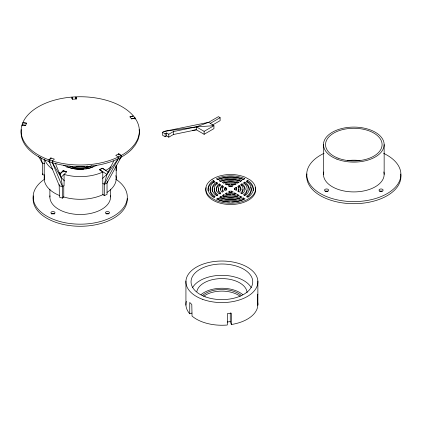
<?xml version="1.0" encoding="UTF-8"?>
<svg xmlns="http://www.w3.org/2000/svg" width="422" height="422" viewBox="0 0 422 422"><rect width="100%" height="100%" fill="white"/><g stroke="black" fill="none" stroke-linecap="round" stroke-linejoin="round"><path stroke-width="0.63" d="M50.819 159.073L50.819 157.955L54.38 159.141L52.407 161.046L52.407 162.728L62.493 186.814L62.493 198.15L59.375 197.111L59.185 184.514M139.118 129.586A59.127 34.135 0 0 1 137.825 140.241L135.415 144.793L131.928 149.114A59.127 34.135 0 0 1 122.027 156.699L121.299 157.089L121.299 155.412L118.856 153.793L115.755 155.354L118.287 156.989L118.239 158.683L115.802 159.822A59.127 34.135 0 0 1 97.503 165.208L89.464 166.279L81.251 166.69A59.127 34.135 0 0 1 53.372 162.976L52.502 162.697L52.502 161.019L53.372 161.299A59.127 34.135 0 0 0 115.802 158.144L118.239 157M21.316 129.586A59.127 34.135 0 0 0 29.535 150.142C35.042 155.343 41.852 158.967 48.941 161.51L48.941 159.832L50.819 157.955M52.502 162.697L52.555 161.035L52.502 161.858M257.837 294.15L257.399 296.508L257.336 308.102A35.991 20.778 0 0 1 231.778 324.449L231.335 324.513L230.27 321.611L230.27 312.797M224.509 190.201L225.142 188.618L225.142 187.357L226.714 188.265L226.567 190.18M107.52 181.128L107.035 182.995L107.035 194.326L104.318 195.692L104.318 184.356L106.903 174.402L113.776 160.977M22.028 125.946L22.777 122.797L26.48 123.25M44.758 175.093L42.485 174.745L42.859 173.727M22.867 123.293L23.674 120.903A59.127 34.135 0 0 1 70.97 97.165L71.956 97.097L72.347 99.249L76.44 99.001L76.044 96.849L79.183 96.754A59.127 34.135 0 0 1 132.898 115.385L133.315 115.908L129.892 116.788L131.564 118.957L134.993 118.076L136.121 119.769A59.127 34.135 0 0 1 122.027 155.022L121.299 155.412M104.318 195.692L102.868 194.626L102.868 183.29L104.318 184.356L118.287 158.667L121.003 157.306L121.003 155.623L118.519 153.977M225.142 187.357L224.509 188.94L225.195 190.449L226.725 189.531L226.714 188.265M102.578 178.332L106.903 174.402L118.287 158.667M119.484 159.4L121.003 157.306L107.035 182.995L104.318 184.356M62.493 198.15L63.769 197.011L63.769 185.675L62.493 186.814L59.375 185.775L49.29 161.689L49.29 160.007L51.183 158.113M48.941 161.51L49.691 160.761M60.515 174.481L60.515 173.226L63.084 170.652L66.65 171.838L61.079 177.34L62.493 186.814M59.792 174.471L63.453 170.81L66.57 171.849M241.131 193.809L242.006 192.959A12.338 7.127 0 0 0 242.935 189.309M216.328 182.272L214.65 183.533A18.51 10.687 0 0 0 214.65 194.22L216.539 195.639L217.968 194.779L216.433 193.624A16.453 9.5 0 0 1 216.433 184.124L217.784 183.111L216.328 182.272L216.328 183.528L214.65 184.794A18.51 10.687 0 0 0 212.398 191.81M219.234 183.95L218.211 184.72A14.395 8.313 0 0 0 218.211 193.033L219.398 193.925L220.759 193.107L219.213 191.504A12.338 7.127 0 0 1 219.35 186.055L220.669 184.778L219.234 183.95L219.234 185.211L218.211 185.981A14.395 8.313 0 0 0 216.407 191.219M222.146 185.627L221.772 185.907A10.281 5.934 0 0 0 221.772 191.846L222.262 192.21L223.554 191.25A8.224 4.747 0 0 1 223.554 186.503L222.146 185.627L222.146 186.888L221.772 187.168A10.281 5.934 0 0 0 220.437 189.62M244.027 195.56L244.929 194.885A16.453 9.5 0 0 0 247.134 190.137M246.986 197.206L248.489 196.072A20.567 11.874 0 0 0 250.541 187.062M66.771 167.355L67.778 166.753L70.089 167.777A20.567 11.874 0 0 0 83.952 169.185M231.667 186.571L233.202 185.654L230.565 185.316L228.059 185.685L229.621 186.587L230.602 186.503M218.084 198.134L216.57 199.042L216.908 199.237A22.624 13.061 0 0 0 244.449 199.237L245.082 198.873L243.573 198.002L240.962 199.158A20.567 11.874 0 0 1 220.395 199.158L218.084 198.134L218.084 199.395L220.395 200.418A20.567 11.874 0 0 0 224.715 201.5M220.933 196.43L219.509 197.28L221.423 198.129A18.51 10.687 0 0 0 239.933 198.129L242.122 197.158L240.667 196.32L238.905 197.1A16.453 9.5 0 0 1 222.452 197.1L220.933 196.43L220.933 197.686L219.983 198.256M223.776 194.721L222.357 195.576L223.481 196.072A14.395 8.313 0 0 0 237.876 196.072L239.211 195.481L237.802 194.669L235.233 195.497A12.338 7.127 0 0 1 225.791 195.418L223.776 194.721L223.776 195.982L222.832 196.552M226.64 193.007L225.206 193.867L225.538 194.02A10.281 5.934 0 0 0 235.819 194.02L236.304 193.803L234.79 192.991A8.224 4.747 0 0 1 228.55 193.466L226.64 193.007L226.64 194.268L228.55 194.721A8.224 4.747 0 0 0 230.681 194.885M229.689 191.182L228.16 192.1L230.792 192.437L233.303 192.068L231.736 191.166L229.689 191.182L229.689 192.443L231.736 192.427L231.736 191.166M234.632 188.217L236.162 187.299L236.61 187.89L236.847 188.808L236.22 190.396L234.643 189.489L234.632 188.217L234.632 189.478L236.162 188.56L236.162 187.299M239.1 185.543L237.802 186.503A8.224 4.747 0 0 1 237.802 191.25L239.211 192.126L239.585 191.846A10.281 5.934 0 0 0 239.585 185.907L239.1 185.543L239.1 186.804L239.585 187.168A10.281 5.934 0 0 1 240.962 190.137M241.959 183.828L240.598 184.641L242.149 186.244A12.338 7.127 0 0 1 242.006 191.699L240.688 192.975L242.122 193.803L243.146 193.033A14.395 8.313 0 0 0 243.146 184.72L241.959 183.828L241.959 185.084L243.146 185.981A14.395 8.313 0 0 1 245.045 189.594M244.818 182.114L243.388 182.969L244.929 184.124A16.453 9.5 0 0 1 244.929 193.624L243.573 194.642L245.029 195.481L246.706 194.22A18.51 10.687 0 0 0 246.706 183.533L244.818 182.114L244.818 183.37L246.706 184.794A18.51 10.687 0 0 1 249.186 190.137M247.698 180.389L246.253 181.254L248.489 182.937A20.567 11.874 0 0 1 248.489 194.811L246.485 196.32L247.994 197.19L248.627 196.826A22.624 13.061 0 0 0 248.627 180.927L247.698 180.389L247.698 181.65L246.733 182.225M238.145 187.373L239.1 186.804M241.052 185.633L241.959 185.084M96.838 165.092L95.72 165.762A23.136 13.356 0 0 1 63.595 165.134M162.481 132.271L165.16 133.816L166.611 132.977L168.795 134.238L173.384 131.585L196.357 126.869L208.647 122.311L213.943 125.687L213.943 128.626L204.127 134.291L196.357 129.807L173.384 134.523L168.795 137.176L166.611 135.916L165.16 136.754L162.481 135.209L162.481 132.271L163.936 131.432L208.647 122.311L218.464 116.646L220.12 117.701L220.12 120.645L212.488 125.049M210.304 123.372L220.12 117.701M192.469 130.356L196.357 129.807L196.357 126.869L204.127 131.353L213.943 125.687L196.357 126.869L163.936 131.432M213.363 180.558L212.73 180.927A22.624 13.061 0 0 0 212.73 196.826L213.659 197.364L215.109 196.499L212.867 194.811A20.567 11.874 0 0 1 212.867 182.937L214.872 181.428L213.363 180.558L213.363 181.819L214.371 182.399M213.363 181.819L212.73 182.183A22.624 13.061 0 0 0 208.078 190.707M118.287 156.989L121.003 155.623M102.773 183.359L102.773 172.023L102.409 172.202A35.991 20.778 0 0 1 64.476 174.529L64.075 174.407L64.075 185.743M90.361 166.199L88.599 166.98A16.453 9.5 0 0 1 72.146 166.98L70.627 166.305M91.817 165.777L89.628 166.748A18.51 10.687 0 0 1 71.118 166.748L69.683 166.11M93.267 166.616L90.656 167.777A20.567 11.874 0 0 1 85.698 168.964M219.82 181.592L221.423 180.88A18.51 10.687 0 0 1 228.265 179.54M186.329 301.313A35.991 20.778 0 0 0 189.536 313.557L189.747 313.789L191.973 313.045M130.066 116.91L133.526 116.018L134.993 117.917L134.993 119.036M131.532 118.809L134.993 117.917M230.27 321.611L227.263 321.997M228.972 186.714L232.163 186.677M22.867 122.654L26.533 123.108L25.679 125.429L22.007 124.975L21.817 125.545A59.127 34.135 0 0 0 46.304 158.846L48.941 159.832M22.028 124.828L25.731 125.281M44.758 163.757L42.485 163.409L38.65 156.488M49.29 160.007L52.407 161.046M223.776 195.982L225.791 196.678A12.338 7.127 0 0 0 235.233 196.757L237.802 195.929L237.802 194.669M60.515 173.226L60.13 173.083A35.991 20.778 0 0 1 59.096 172.672M240.893 181.307L239.933 180.88A18.51 10.687 0 0 0 229.473 179.471M220.933 197.686L222.452 198.361A16.453 9.5 0 0 0 238.905 198.361L240.667 197.58L240.667 196.32M247.698 181.65L248.627 182.183A22.624 13.061 0 0 1 253.279 190.707M216.328 183.528L217.298 184.087M219.234 185.211L220.194 185.759M222.146 186.888L223.117 187.447M225.142 188.618L226.714 189.525M108.074 172.012L102.409 168.251L99.692 169.618L106.903 174.402M102.773 172.023L99.402 169.786L102.435 168.199L105.827 170.435L106.138 170.261A35.991 20.778 0 0 0 110.759 166.832M217.457 195.655L216.433 194.885A16.453 9.5 0 0 1 214.545 188.281M214.661 197.417L212.867 196.072A20.567 11.874 0 0 1 210.815 187.062M220.374 193.967L219.213 192.764A12.338 7.127 0 0 1 218.807 188.191M49.96 162.813L49.29 161.689L52.407 162.728L61.079 177.34L64.46 180.932M236.162 188.56L236.847 190.069M61.079 177.34L55.846 164.591L55.846 163.414M40.644 157.337L42.485 163.409L42.485 174.745M76.182 99.017L75.786 96.844L72.209 97.06L72.605 99.233M134.993 118.076L134.993 118.476M384.147 144.582L384.147 174.386M323.479 144.625L323.479 174.428M257.868 281.099L257.868 305.222A35.991 20.778 0 0 0 257.7 302.321M243.573 198.002L243.573 199.258L240.962 200.418A20.567 11.874 0 0 1 236.642 201.5M234.848 192.965L234.79 194.247A8.224 4.747 0 0 1 232.807 194.721M231.335 324.513L231.335 313.177L227.316 313.667L227.316 325.003L226.867 325.051A35.991 20.778 0 0 1 192.042 316.067L191.799 304.51L189.747 302.453L189.747 313.789M204.127 131.353L204.127 134.291M185.933 281.052L185.933 305.169M173.384 131.585L173.384 134.523M168.795 134.238L168.795 137.176M166.611 132.977L166.611 135.916M165.16 133.816L165.16 136.754M118.856 153.793L118.856 154.911M116.208 165.535L116.208 178.49M116.113 165.609L116.113 170.646M110.553 189.188L110.553 196.963M76.044 97.408L76.044 98.526M75.786 97.403L75.786 98.521M72.209 97.619L72.209 98.737M71.956 97.656L71.956 98.774M63.084 170.652L63.084 171.912M49.88 189.23L49.88 197.005M44.226 159.11L44.226 178.538M87.518 166.052A16.453 9.5 0 0 1 86.383 166.337M84.632 166.669A16.453 9.5 0 0 1 76.113 166.669M255.547 189.615A24.882 14.369 0 0 1 228.972 204.47A24.882 14.369 0 0 1 206.168 187.658M255.178 187.621A24.882 14.369 0 0 1 255.426 188.618M226.129 184.81A10.281 5.934 0 0 1 229.605 184.229M231.214 184.208A10.281 5.934 0 0 1 235.228 184.81M223.481 182.937A14.395 8.313 0 0 1 237.876 182.937M217.43 179.55A22.624 13.061 0 0 1 243.927 179.55M236.003 201.605A20.567 11.874 0 0 1 231.868 201.99M229.489 201.99A20.567 11.874 0 0 1 225.359 201.605M222.732 191.366A8.224 4.747 0 0 1 222.452 190.137M238.625 188.908A8.224 4.747 0 0 1 238.625 191.366M400.721 174.064A47.095 27.193 0 0 1 353.668 203.699A47.095 27.193 0 0 1 306.936 173.896M347.58 160.587A28.279 16.326 0 0 1 359.982 160.576M379.768 191.335A2.057 1.187 0 0 1 382.269 191.282M325.104 191.403A2.057 1.187 0 0 1 328.015 191.409M383.846 171.949A30.337 17.513 0 0 1 353.852 191.92A30.337 17.513 0 0 1 323.769 171.991M383.609 153.35A47.095 27.193 0 0 1 388.193 192.991A47.095 27.193 0 0 1 319.385 192.959A47.095 27.193 0 0 1 324.075 153.323M127.302 198.535A47.095 27.193 0 0 1 77.88 226.239A47.095 27.193 0 0 1 33.459 195.845M106.17 213.907A2.057 1.187 0 0 1 108.67 213.854M51.505 213.98A2.057 1.187 0 0 1 54.417 213.98M110.474 195.739A30.337 17.513 0 0 1 80.254 214.497A30.337 17.513 0 0 1 49.954 195.782M115.675 179.092A47.095 27.193 0 0 1 112.827 216.602A47.095 27.193 0 0 1 47.791 216.702A47.095 27.193 0 0 1 44.59 179.202M203.684 296.233A23.136 13.356 0 0 1 204.723 295.521L207.049 294.229A23.136 13.356 0 0 1 240.15 296.26M196.847 291.597A25.193 14.543 0 0 1 222.811 278.599A25.193 14.543 0 0 1 247.081 292.646M201.03 294.64A25.193 14.543 0 0 1 242.803 294.672M202.734 295.31A23.136 13.356 0 0 1 204.723 293.839L207.049 292.546A23.136 13.356 0 0 1 241.094 295.337M192.574 287.609A30.848 17.808 0 0 1 197.612 282.154L200.503 280.303A30.864 17.819 0 0 1 232.49 276.405L236.415 277.423A30.848 17.808 0 0 1 251.248 287.651M52.676 169.222A35.991 20.778 0 0 1 45.022 160.191M115.85 175.594A35.991 20.778 0 0 1 106.993 192.4M103.385 194.415A35.991 20.778 0 0 1 63.358 196.874M59.607 195.55A35.991 20.778 0 0 1 44.463 176.127M212.166 179.276L211.053 180.046A24.882 14.369 0 0 0 211.09 197.733L216.075 200.508A24.882 14.369 0 0 0 246.696 199.87L250.304 197.707A24.882 14.369 0 0 0 250.267 180.015L245.282 177.245A24.882 14.369 0 0 0 214.661 177.884L212.166 179.276M236.156 183.881L234.716 184.746L232.807 184.287A8.224 4.747 0 0 0 226.567 184.762L225.053 183.95L225.538 183.734A10.281 5.934 0 0 1 235.819 183.734L236.156 183.881M239 182.177L237.581 183.027L235.566 182.336A12.338 7.127 0 0 0 226.123 182.257L223.586 183.074L222.178 182.257L223.481 181.676A14.395 8.313 0 0 1 237.876 181.676L239 182.177M241.848 180.468L240.424 181.323L238.905 180.648A16.453 9.5 0 0 0 222.452 180.648L220.732 181.413L219.282 180.569L221.423 179.619A18.51 10.687 0 0 1 239.933 179.619L241.848 180.468M244.786 178.706L243.272 179.619L240.962 178.596A20.567 11.874 0 0 0 220.395 178.596L217.836 179.73L216.328 178.849L216.908 178.517A22.624 13.061 0 0 1 244.449 178.517L244.786 178.706M336.883 159.136A30.337 17.513 0 0 0 384.078 145.806A30.337 17.513 0 0 0 340.485 128.874A30.337 17.513 0 0 0 336.883 159.136M338.027 158.15A28.279 16.326 0 0 0 382.026 145.722A28.279 16.326 0 0 0 341.387 129.939A28.279 16.326 0 0 0 338.027 158.15M325.526 191.177A2.057 1.187 0 0 0 328.611 190.148A2.057 1.187 0 0 0 325.531 189.119A2.057 1.187 0 0 0 325.526 191.177M379.884 191.119A2.057 1.187 0 0 0 383.123 190.264A2.057 1.187 0 0 0 380.222 189.072A2.057 1.187 0 0 0 379.884 191.119M51.932 213.748A2.057 1.187 0 0 0 55.018 212.72A2.057 1.187 0 0 0 51.932 211.691A2.057 1.187 0 0 0 51.932 213.748M106.286 213.69A2.057 1.187 0 0 0 109.525 212.836A2.057 1.187 0 0 0 106.624 211.644A2.057 1.187 0 0 0 106.286 213.69M202.792 299.409A35.991 20.778 0 0 0 257.868 282.55A35.991 20.778 0 0 0 205.045 263.444A35.991 20.778 0 0 0 202.792 299.409M205.519 296.893A30.848 17.808 0 0 0 252.731 282.445A30.848 17.808 0 0 0 207.45 266.066A30.848 17.808 0 0 0 205.519 296.893"/></g></svg>
